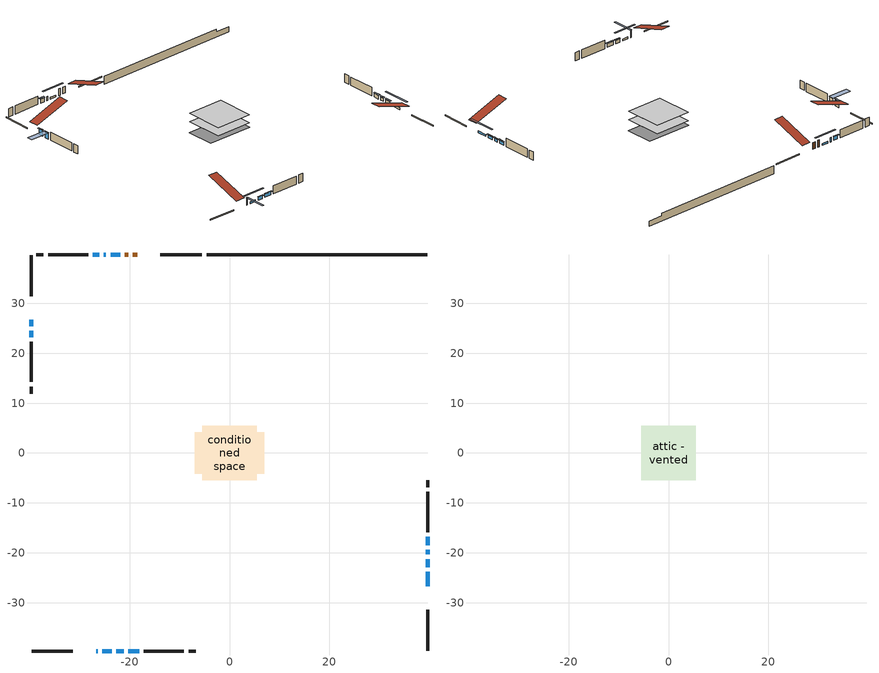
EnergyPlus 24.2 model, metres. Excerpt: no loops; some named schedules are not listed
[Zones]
conditioned space
 floor adiabatic (AdiabaticFloorConstruction): -5.49,-5.49 -5.49,5.49 5.49,5.49 5.49,-5.49 z0.55
 floor foundation (Slab1 construction): -6.94,-4.13 -6.94,4.13 6.94,4.13 6.94,-4.13 z-1.74
 wall outside (RimJoist1 construction): -5.54,39.69 -13.84,39.69 / -39.69,-39.69 -31.39,-39.69 / -39.69,39.69 -39.69,31.39 / 39.69,-39.69 39.69,-31.39 z0.55:0.85
 wall outside (AdiabaticWallConstruction 1): -18.52,39.69 -19.4,39.69 / -20.33,39.69 -20.97,39.69 z0.55:2.58
 wall outside (AdiabaticWallConstruction): -26.71,-39.69 -26.46,-39.69 z0.55:2.58; -39.69,26.71 -39.69,25.44 / -39.69,24.51 -39.69,23.24 z0.55:2.38; 39.69,-26.71 39.69,-23.81 / -21.9,39.69 -23.83,39.69 / -25.53,-39.69 -23.6,-39.69 z0.55:1.06; -24.76,39.69 -25.18,39.69 z0.55:1.77; 39.69,-22.89 39.69,-21.26 z0.55:1.41; 39.69,-20.33 39.69,-19.42 / -22.67,-39.69 -21.19,-39.69 z0.55:1.47; 39.69,-18.49 39.69,-16.81 / -20.27,-39.69 -18.13,-39.69 z0.55:1.57; -26.11,39.69 -27.38,39.69 z0.55:1.72
 wall outside (Wall1 construction): -28.31,39.69 -36.38,39.69 / -17.2,-39.69 -9.13,-39.69 / -39.69,22.31 -39.69,14.23 / 39.69,-15.88 39.69,-7.8 z0.55:2.99
 wall outside (Wall2 construction): -37.31,39.69 -38.76,39.69 / -8.2,-39.69 -6.75,-39.69 / -39.69,13.3 -39.69,11.85 / 39.69,-6.88 39.69,-5.43 z0.55:2.99
 wall foundation (FoundationWall1 construction): -4.61,39.69,-1.74 -4.61,39.69,0.55 35.26,39.69,0.55 35.26,39.69,-0.23 39.69,39.69,-0.23 39.69,39.69,-1.74
 window (WindowConstruction 8): -26.71,-39.69 -26.46,-39.69 z0.55:2.58
 window (WindowConstruction 7): -39.69,26.71 -39.69,25.44 z0.55:2.38
 window (WindowConstruction 10): 39.69,-26.71 39.69,-23.81 z0.55:1.06
 window (WindowConstruction 11): -21.9,39.69 -23.83,39.69 z0.55:1.06
 window (WindowConstruction 12): -25.53,-39.69 -23.6,-39.69 z0.55:1.06
 window (WindowConstruction 9): -24.76,39.69 -25.18,39.69 z0.55:1.77
 window (WindowConstruction): 39.69,-22.88 39.69,-21.26 z0.55:1.41
 window (WindowConstruction 1): 39.69,-20.33 39.69,-19.42 z0.55:1.46
 window (WindowConstruction 2): 39.69,-18.49 39.69,-16.81 z0.55:1.56
 window (WindowConstruction 3): -26.11,39.69 -27.38,39.69 z0.55:1.72
 window (WindowConstruction 4): -22.67,-39.69 -21.2,-39.69 z0.55:1.46
 window (WindowConstruction 5): -20.27,-39.69 -18.13,-39.69 z0.55:1.56
 window (WindowConstruction 6): -39.69,24.51 -39.69,23.24 z0.55:2.38
 door (Door): -18.52,39.69 -19.4,39.69 z0.55:2.58
 door (Door 1): -20.33,39.69 -20.97,39.69 z0.55:2.58
 ceiling adiabatic (AdiabaticFloorConstruction): 5.49,-5.49 5.49,5.49 -5.49,5.49 -5.49,-5.49 z0.55
attic - vented
 floor to conditioned space (Floor1 construction Reversed): -5.49,-5.49 -5.49,5.49 5.49,5.49 5.49,-5.49 z2.99
 roof outside (Roof1 construction): -17.59,39.69,2.99 -17.59,29,6.55 -14.77,29,6.55 -14.77,39.69,2.99; -27.64,-39.69,2.99 -27.64,-29,6.55 -30.46,-29,6.55 -30.46,-39.69,2.99; -39.69,27.64,2.99 -29,27.64,6.55 -29,30.46,6.55 -39.69,30.46,2.99; 39.69,-27.64,2.99 29,-27.64,6.55 29,-30.46,6.55 39.69,-30.46,2.99
shading: -26.31,-39.69 -26.86,-39.69 -26.86,-45.79 -26.31,-45.79 z2.73; -39.69,25.24 -39.69,26.91 -40.1,26.91 -40.1,25.24 z2.58; 39.69,-21.17 39.69,-29.35 40.1,-29.35 40.1,-21.17 z3.7; -26.47,39.69 -19.26,39.69 -19.26,40.1 -26.47,40.1 z3.7; -20.96,-39.69 -28.17,-39.69 -28.17,-40.1 -20.96,-40.1 z3.7; 39.69,-21.06 39.69,-23.09 40.1,-23.09 40.1,-21.06 z1.61; 39.69,-19.22 39.69,-20.53 40.1,-20.53 40.1,-19.22 z1.67; 39.69,-16.61 39.69,-18.69 40.1,-18.69 40.1,-16.61 z1.77; -27.58,39.69 -25.91,39.69 -25.91,40.1 -27.58,40.1 z1.92; -20.99,-39.69 -22.87,-39.69 -22.87,-40.1 -20.99,-40.1 z1.67; -17.93,-39.69 -20.47,-39.69 -20.47,-40.1 -17.93,-40.1 z1.77; -39.69,23.09 -39.69,24.66 -45.79,24.66 -45.79,23.09 z2.53
[Building]
Building 1: Terrain=Suburbs
[Site:Location]
Edmonton Intl AP_AB: Latitude {deg}=53.31; Longitude {deg}=-113.58; Time Zone {hr}=-7; Elevation {m}=723; Keep Site Location Information=Yes
[Site:GroundTemperature:Shallow]
-1.56185, -3.61833, -3.78302, -2.80711, 1.11059, 5.01004, 8.39065, 10.5322, 10.7141, 8.97234, 5.67794, 1.89811
[Site:WaterMainsTemperature]
Calculation Method=Schedule; Temperature Schedule=mains temperature schedule
[Material] Roughness=Rough; Thermal Absorptance=0.9
Name | Thickness {m} | Conductivity {W/m-K} | Density {kg/m3} | Specific Heat {J/kg-K} | Solar Absorptance | Visible Absorptance
asphalt or fiberglass shingles | 0.00635 | 0.162714 | 1121.4 | 1465.45 | 0.4 | 0.4
ceiling loosefill ins | 0.0846667 | 0.0480833 | 16.02 | 1046.75 | 0.7 | 0.7
ceiling stud and cavity | 0.1397 | 0.0957022 | 65.682 | 1177.47 | 0.7 | 0.7
concrete 4.0 in. | 0.1016 | 1.803125 | 2242.8 | 837.4 | 0.7 | 0.7
concrete 8.0 in. | 0.2032 | 1.803125 | 2242.8 | 837.4 | 0.7 | 0.7
door material | 0.04445 | 0.053851 | 512.64 | 1214.23 | 0.7 | 0.7
door material 1 | 0.04445 | 0.188738 | 512.64 | 1214.23 | 0.7 | 0.7
exterior vertical ins | 0.0283257 | 0.029427 | 32.04 | 1214.23 | 0.7 | 0.7
floor covering | 0.0127 | 0.0433444 | 54.468 | 1339.84 | 0.6 | 0.6
floor rigid ins; wall rigid ins | 0.512978 | 0.029427 | 32.04 | 1214.23 | 0.7 | 0.7
floor stud and cavity | 0.1397 | 1.75129 | 37.0049 | 1207.88 | 0.7 | 0.7
furniture material conditioned space 1 | 0.1524 | 0.115458 | 640.8 | 1214.23 | 0.6 | 0.6
gypsum board | 0.0127 | 0.160291 | 801 | 837.4 | 0.6 | 0.6
gypsum board 1 | 0.0127 | 0.160291 | 801 | 837.4 | 0.7 | 0.7
osb sheathing 0.5 in. | 0.0127 | 0.115458 | 512.64 | 1214.23 | 0.7 | 0.7
osb sheathing 0.75 in. | 0.01905 | 0.115458 | 512.64 | 1214.23 | 0.7 | 0.7
osb sheathing 2.0 in. | 0.0508 | 0.115458 | 512.64 | 1214.23 | 0.7 | 0.7
rim joist stud and cavity | 0.0508 | 0.0296634 | 125.044 | 1163.47 | 0.6 | 0.6
wall stud and cavity | 0.1397 | 0.09367 | 139.0536 | 1170.24 | 0.7 | 0.7
wall stud and cavity 1 | 0.1397 | 0.114651 | 139.0536 | 1170.24 | 0.7 | 0.7
wall stud and cavity 2 | 0.0889 | 0.380278 | 52.3479 | 1209.89 | 0.7 | 0.7
wall stud and cavity 3 | 0.0889 | 0.391764 | 83.0341 | 1211.67 | 0.7 | 0.7
wood siding | 0.0254 | 0.102417 | 544.68 | 1172.36 | 0.4 | 0.4
wood siding 1; wood siding 2; wood siding 3 | 0.0254 | 0.102417 | 544.68 | 1172.36 | 0.7 | 0.7
[WindowMaterial:SimpleGlazingSystem]
Name | U-Factor {W/m2-K} | Solar Heat Gain Coefficient
WindowMaterial | 1.85898 | 0.5
WindowMaterial 1 | 1.95266 | 0.47
WindowMaterial 2 | 1.80731 | 0.51
WindowMaterial 3 | 1.82093 | 0.51
WindowMaterial 4 | 1.856706 | 0.5
WindowMaterial 5 | 1.67444 | 0.57
WindowMaterial 6 | 1.64776 | 0.58
WindowMaterial 7 | 2.54715 | 0.34
WindowMaterial 8 | 3.30687 | 0.6
WindowMaterial 9 | 2.26155 | 0.38
[Construction]
AdiabaticFloorConstruction: floor stud and cavity, floor rigid ins, osb sheathing 0.75 in., floor covering
AdiabaticWallConstruction: wood siding 2, wall rigid ins, wall stud and cavity 2, gypsum board
AdiabaticWallConstruction 1: wood siding 3, wall rigid ins, wall stud and cavity 2, gypsum board
Door: door material
Door 1: door material 1
Floor1 construction Reversed: gypsum board, ceiling stud and cavity, ceiling loosefill ins
FoundationWall1 construction: concrete 8.0 in., gypsum board 1
furniture construction conditioned space 1: furniture material conditioned space 1
PartitionWallConstruction: gypsum board, wall stud and cavity 3, gypsum board
RimJoist1 construction: wood siding 1, osb sheathing 2.0 in., rim joist stud and cavity
Roof1 construction: asphalt or fiberglass shingles
Slab1 construction: concrete 4.0 in.
Wall1 construction: wood siding, osb sheathing 0.5 in., wall stud and cavity, gypsum board
Wall2 construction: wood siding, osb sheathing 0.5 in., wall stud and cavity 1, gypsum board
WindowConstruction: WindowMaterial
WindowConstruction 1: WindowMaterial 1
WindowConstruction 10; WindowConstruction 11; WindowConstruction 12: WindowMaterial 9
WindowConstruction 2: WindowMaterial 2
WindowConstruction 3: WindowMaterial 3
WindowConstruction 4: WindowMaterial 4
WindowConstruction 5: WindowMaterial 5
WindowConstruction 6; WindowConstruction 7: WindowMaterial 6
WindowConstruction 8: WindowMaterial 7
WindowConstruction 9: WindowMaterial 8
[Zone] Multiplier=1; Part of Total Floor Area=Yes
Name | Volume {m3}
attic - vented | 69.6895
conditioned space | 582.5
[Space]
Name | Zone | Volume {m3}
attic - vented 1 | attic - vented | 69.6895
conditioned space 1 | conditioned space | 582.5
[ZoneInfiltration:EffectiveLeakageArea]
infil attic - vented 1: Zone or Space=attic - vented 1; Schedule=Always On Discrete; Effective Air Leakage Area {cm2}=4190.26; Stack Coefficient=0.000247801; Wind Coefficient=1.06358e-05
[ZoneMixing]
whole house fan mix: Zone or Space=attic - vented; Schedule=Always On Continuous; Design Flow Rate Calculation Method=Flow/Zone; Design Flow Rate {m3/s}=0; Source Zone or Space=conditioned space
[SurfaceProperty:ExposedFoundationPerimeter]
Slab1: Exposed Perimeter Calculation Method=TotalExposedPerimeter; Total Exposed Perimeter {m}=44.299
[InternalMass] Zone or ZoneList=conditioned space; Space or SpaceList=conditioned space 1
Name | Construction | Surface Area {m2}
furniture mass conditioned space 1 | furniture construction conditioned space 1 | 94.1201
partition wall mass | PartitionWallConstruction | 235.3
[Lights]
interior lighting: Zone or ZoneList or Space or SpaceList=conditioned space 1; Schedule=interior lighting schedule; Design Level Calculation Method=LightingLevel; Lighting Level {W}=343.2; Return Air Fraction=0; Fraction Radiant=0.6; Fraction Visible=0.2; Fraction Replaceable=1
[People]
occupants: Zone or ZoneList or Space or SpaceList=conditioned space 1; Number of People Schedule=occupants schedule; Number of People Calculation Method=People; Number of People=3; Fraction Radiant=0.314171; Sensible Heat Fraction=0.56303; Activity Level Schedule=occupants activity schedule; Carbon Dioxide Generation Rate {m3/s-W}=0; Enable ASHRAE 55 Comfort Warnings=No; Mean Radiant Temperature Calculation Type=EnclosureAveraged
[ElectricEquipment] Zone or ZoneList or Space or SpaceList=conditioned space 1; Design Level Calculation Method=EquipmentLevel
Name | Schedule | Design Level {W} | Fraction Latent | Fraction Radiant | Fraction Lost
clothes dryer | clothes dryer schedule | 140.772 | 0.015 | 0.081 | 0.85
clothes washer | clothes washer schedule | 32.1985 | 0.03 | 0.162 | 0.7
cooking range | cooking range schedule | 215.147 | 0.08 | 0.432 | 0.2
dishwasher | dishwasher schedule | 66.8632 | 0.3 | 0.18 | 0.4
fridge | fridge schedule | 72.9452 | 0 | 0.6 | 0
mech vent bath fan 0 | mech vent bath fan 0 schedule | 50.2 | 0 | 0 | 1
mech vent house fan | mech vent house fan schedule | 0 | 0 | 0 | 1
mech vent house fan cfis | mech vent house fan cfis schedule | 0 | 0 | 0 | 0
mech vent range fan 0 | mech vent range fan 0 schedule | 57 | 0 | 0 | 1
mech vent range fan 1 | mech vent range fan 1 schedule | 57 | 0 | 0 | 1
misc plug loads | misc plug loads schedule | 494.7 | 0.045 | 0.513 | 0.1
whole house fan | Always On Discrete | 0 | 0 | 0 | 1
[OtherEquipment] Zone or ZoneList or Space or SpaceList=conditioned space 1; Design Level Calculation Method=EquipmentLevel
Name | Fuel Type | Schedule | Design Level {W} | Fraction Latent | Fraction Radiant | Fraction Lost
clothes dryer 1 | Electricity | clothes dryer schedule | 0 | 0.015 | 0.081 | 0.85
cooking range 1 | Electricity | cooking range schedule | 0 | 0.08 | 0.432 | 0.2
general water use latent | None | general water use schedule | 62.594 | 1 | 0 | 0
general water use sensible | None | general water use schedule | -61.6891 | 0 | 0.6 | 0
mech vent house fan latent load | None | Always On Discrete | 0 | 1 | 0 | 0
mech vent house fan sensible load | None | Always On Discrete | 0 | 0 | 0 | 0
water heater energy adjustment1 | NaturalGas | Always On Discrete | 0.01 | 0 | 0 | 1
[ZoneInfiltration:DesignFlowRate] Zone or ZoneList or Space or SpaceList=conditioned space 1; Schedule=Always On Discrete; Design Flow Rate Calculation Method=Flow/Zone; Design Flow Rate {m3/s}=0
infil flow; natural vent flow; whole house fan flow
[AvailabilityManager:Scheduled]
furnace airloop Availability Manager: Schedule=Always On Discrete
[Foundation:Kiva]
Foundation Kiva 1: Initial Indoor Air Temperature {C}=18; Wall Height Above Grade {m}=0.549981; Wall Depth Below Slab {m}=0.2032; Custom Block Material Name 1=exterior vertical ins; Custom Block Depth 1 {m}=2.28999; Custom Block X Position 1 {m}=0.2159; Custom Block Z Position 1 {m}=0
[Foundation:Kiva:Settings]
Soil Conductivity {W/m-K}=0.849921; Soil Density {kg/m3}=1842.3; Soil Specific Heat {J/kg-K}=418.7; Ground Solar Absorptivity=0.9; Ground Thermal Absorptivity=0.9; Ground Surface Roughness {m}=0.03; Far-Field Width {m}=40; Deep-Ground Boundary Condition=ZeroFlux; Deep-Ground Depth {m}=40; Minimum Cell Dimension {m}=0.2; Maximum Cell Growth Coefficient=3; Simulation Timestep=Timestep
[Exterior:Lights]
exterior lighting: Schedule=exterior lighting schedule; Design Level {W}=75.6
[EnergyManagementSystem:GlobalVariable]
furnace_airloop_Fan_RTF
infil_program_Qfan
infil_program_Qinf
natural_vent_program_Qnv
natural_vent_program_Qwhf
[EnergyManagementSystem:Sensor]
Name | Output:Variable or Output:Meter Index Key | Output:Variable or Output:Meter
airflow_gain | infil flow | Infiltration Sensible Heat Gain Energy
airflow_gain_1 | natural vent flow | Infiltration Sensible Heat Gain Energy
airflow_gain_2 | whole house fan flow | Infiltration Sensible Heat Gain Energy
airflow_loss | infil flow | Infiltration Sensible Heat Loss Energy
airflow_loss_1 | natural vent flow | Infiltration Sensible Heat Loss Energy
airflow_loss_2 | whole house fan flow | Infiltration Sensible Heat Loss Energy
clg_load_cond |  | Cooling:EnergyTransfer:Zone:CONDITIONED SPACE
clg_sp_s; clg_sp_s_1 | cooling setpoint | Schedule Value
clothes_dryer_exhaust_0_sch_s | clothes dryer exhaust 0 schedule | Schedule Value
cool_season | cooling season schedule | Schedule Value
htg_load_cond |  | Heating:EnergyTransfer:Zone:CONDITIONED SPACE
htg_sp_s; htg_sp_s_1 | heating setpoint | Schedule Value
ig_ee_conv | clothes dryer | Electric Equipment Convective Heating Energy
ig_ee_conv_2 | cooking range | Electric Equipment Convective Heating Energy
ig_ee_conv_4 | fridge | Electric Equipment Convective Heating Energy
ig_ee_conv_5 | misc plug loads | Electric Equipment Convective Heating Energy
ig_ee_conv_6 | whole house fan | Electric Equipment Convective Heating Energy
ig_ee_rad | clothes dryer | Electric Equipment Radiant Heating Energy
ig_ee_rad_2 | cooking range | Electric Equipment Radiant Heating Energy
ig_ee_rad_4 | fridge | Electric Equipment Radiant Heating Energy
ig_ee_rad_5 | misc plug loads | Electric Equipment Radiant Heating Energy
ig_ee_rad_6 | whole house fan | Electric Equipment Radiant Heating Energy
ig_lgt_conv | interior lighting | Lights Convective Heating Energy
ig_lgt_rad | interior lighting | Lights Radiant Heating Energy
ig_lgt_vis | interior lighting | Lights Visible Radiation Heating Energy
ig_oe_conv | clothes dryer 1 | Other Equipment Convective Heating Energy
ig_oe_conv_1 | cooking range 1 | Other Equipment Convective Heating Energy
ig_oe_conv_2 | general water use latent | Other Equipment Convective Heating Energy
ig_oe_conv_3 | general water use sensible | Other Equipment Convective Heating Energy
ig_oe_conv_4 | water heater energy adjustment1 | Other Equipment Convective Heating Energy
ig_oe_rad | clothes dryer 1 | Other Equipment Radiant Heating Energy
ig_oe_rad_1 | cooking range 1 | Other Equipment Radiant Heating Energy
ig_oe_rad_2 | general water use latent | Other Equipment Radiant Heating Energy
ig_oe_rad_3 | general water use sensible | Other Equipment Radiant Heating Energy
ig_oe_rad_4 | water heater energy adjustment1 | Other Equipment Radiant Heating Energy
ig_ppl_conv | occupants | People Convective Heating Energy
ig_ppl_rad | occupants | People Radiant Heating Energy
im_conv | furniture mass conditioned space 1 | Surface Inside Face Convection Heat Gain Energy
im_conv_1 | partition wall mass | Surface Inside Face Convection Heat Gain Energy
im_ig | furniture mass conditioned space 1 | Surface Inside Face Internal Gains Radiation Heat Gain Energy
im_ig_1 | partition wall mass | Surface Inside Face Internal Gains Radiation Heat Gain Energy
im_lgt | furniture mass conditioned space 1 | Surface Inside Face Lights Radiation Heat Gain Energy
im_lgt_1 | partition wall mass | Surface Inside Face Lights Radiation Heat Gain Energy
im_sol | furniture mass conditioned space 1 | Surface Inside Face Solar Radiation Heat Gain Energy
im_sol_1 | partition wall mass | Surface Inside Face Solar Radiation Heat Gain Energy
im_surf | furniture mass conditioned space 1 | Surface Inside Face Net Surface Thermal Radiation Heat Gain Energy
im_surf_1 | partition wall mass | Surface Inside Face Net Surface Thermal Radiation Heat Gain Energy
mech_vent_bath_fan_0_sch_s | mech vent bath fan 0 schedule | Schedule Value
mech_vent_range_fan_0_sch_s | mech vent range fan 0 schedule | Schedule Value
mech_vent_range_fan_1_sch_s | mech vent range fan 1 schedule | Schedule Value
mv_conv | mech vent bath fan 0 | Electric Equipment Convective Heating Energy
mv_conv_1 | mech vent house fan | Electric Equipment Convective Heating Energy
mv_conv_2 | mech vent house fan cfis | Electric Equipment Convective Heating Energy
mv_conv_3 | mech vent range fan 0 | Electric Equipment Convective Heating Energy
mv_conv_4 | mech vent range fan 1 | Electric Equipment Convective Heating Energy
mv_conv_5 | mech vent house fan latent load | Other Equipment Convective Heating Energy
mv_conv_6 | mech vent house fan sensible load | Other Equipment Convective Heating Energy
mv_rad | mech vent bath fan 0 | Electric Equipment Radiant Heating Energy
mv_rad_1 | mech vent house fan | Electric Equipment Radiant Heating Energy
mv_rad_2 | mech vent house fan cfis | Electric Equipment Radiant Heating Energy
mv_rad_3 | mech vent range fan 0 | Electric Equipment Radiant Heating Energy
mv_rad_4 | mech vent range fan 1 | Electric Equipment Radiant Heating Energy
mv_rad_5 | mech vent house fan latent load | Other Equipment Radiant Heating Energy
mv_rad_6 | mech vent house fan sensible load | Other Equipment Radiant Heating Energy
natural_vent_s | natural vent schedule | Schedule Value
out_pb_s |  | Site Outdoor Air Barometric Pressure
out_wt_s |  | Site Outdoor Air Humidity Ratio
site_vw_s |  | Site Wind Speed
ss_back_out | Window1 | Surface Window Shortwave from Zone Back Out Window Heat Transfer Rate
ss_back_out_1 | Window10 | Surface Window Shortwave from Zone Back Out Window Heat Transfer Rate
ss_back_out_10 | Window7 | Surface Window Shortwave from Zone Back Out Window Heat Transfer Rate
ss_back_out_11 | Window8 | Surface Window Shortwave from Zone Back Out Window Heat Transfer Rate
ss_back_out_12 | Window9 | Surface Window Shortwave from Zone Back Out Window Heat Transfer Rate
ss_back_out_2 | Window11 | Surface Window Shortwave from Zone Back Out Window Heat Transfer Rate
ss_back_out_3 | Window14 | Surface Window Shortwave from Zone Back Out Window Heat Transfer Rate
ss_back_out_4 | Window16 | Surface Window Shortwave from Zone Back Out Window Heat Transfer Rate
ss_back_out_5 | Window2 | Surface Window Shortwave from Zone Back Out Window Heat Transfer Rate
ss_back_out_6 | Window3 | Surface Window Shortwave from Zone Back Out Window Heat Transfer Rate
ss_back_out_7 | Window4 | Surface Window Shortwave from Zone Back Out Window Heat Transfer Rate
ss_back_out_8 | Window5 | Surface Window Shortwave from Zone Back Out Window Heat Transfer Rate
ss_back_out_9 | Window6 | Surface Window Shortwave from Zone Back Out Window Heat Transfer Rate
ss_conv | Door1 | Surface Inside Face Convection Heat Gain Energy
ss_conv_1 | Door2 | Surface Inside Face Convection Heat Gain Energy
ss_conv_10 | Window5 | Surface Inside Face Convection Heat Gain Energy
ss_conv_11 | Window6 | Surface Inside Face Convection Heat Gain Energy
ss_conv_12 | Window7 | Surface Inside Face Convection Heat Gain Energy
ss_conv_13 | Window8 | Surface Inside Face Convection Heat Gain Energy
ss_conv_14 | Window9 | Surface Inside Face Convection Heat Gain Energy
ss_conv_2 | Window1 | Surface Inside Face Convection Heat Gain Energy
ss_conv_3 | Window10 | Surface Inside Face Convection Heat Gain Energy
ss_conv_4 | Window11 | Surface Inside Face Convection Heat Gain Energy
ss_conv_5 | Window14 | Surface Inside Face Convection Heat Gain Energy
ss_conv_6 | Window16 | Surface Inside Face Convection Heat Gain Energy
ss_conv_7 | Window2 | Surface Inside Face Convection Heat Gain Energy
ss_conv_8 | Window3 | Surface Inside Face Convection Heat Gain Energy
ss_conv_9 | Window4 | Surface Inside Face Convection Heat Gain Energy
ss_ig | Door1 | Surface Inside Face Internal Gains Radiation Heat Gain Energy
ss_ig_1 | Door2 | Surface Inside Face Internal Gains Radiation Heat Gain Energy
ss_ig_10 | Window5 | Surface Inside Face Internal Gains Radiation Heat Gain Energy
ss_ig_11 | Window6 | Surface Inside Face Internal Gains Radiation Heat Gain Energy
ss_ig_12 | Window7 | Surface Inside Face Internal Gains Radiation Heat Gain Energy
ss_ig_13 | Window8 | Surface Inside Face Internal Gains Radiation Heat Gain Energy
ss_ig_14 | Window9 | Surface Inside Face Internal Gains Radiation Heat Gain Energy
ss_ig_2 | Window1 | Surface Inside Face Internal Gains Radiation Heat Gain Energy
ss_ig_3 | Window10 | Surface Inside Face Internal Gains Radiation Heat Gain Energy
ss_ig_4 | Window11 | Surface Inside Face Internal Gains Radiation Heat Gain Energy
ss_ig_5 | Window14 | Surface Inside Face Internal Gains Radiation Heat Gain Energy
ss_ig_6 | Window16 | Surface Inside Face Internal Gains Radiation Heat Gain Energy
ss_ig_7 | Window2 | Surface Inside Face Internal Gains Radiation Heat Gain Energy
ss_ig_8 | Window3 | Surface Inside Face Internal Gains Radiation Heat Gain Energy
ss_ig_9 | Window4 | Surface Inside Face Internal Gains Radiation Heat Gain Energy
ss_lgt | Door1 | Surface Inside Face Lights Radiation Heat Gain Energy
ss_lgt_1 | Door2 | Surface Inside Face Lights Radiation Heat Gain Energy
ss_sol | Door1 | Surface Inside Face Solar Radiation Heat Gain Energy
ss_sol_1 | Door2 | Surface Inside Face Solar Radiation Heat Gain Energy
ss_surf | Door1 | Surface Inside Face Net Surface Thermal Radiation Heat Gain Energy
ss_surf_1 | Door2 | Surface Inside Face Net Surface Thermal Radiation Heat Gain Energy
ss_surf_10 | Window5 | Surface Inside Face Net Surface Thermal Radiation Heat Gain Energy
ss_surf_11 | Window6 | Surface Inside Face Net Surface Thermal Radiation Heat Gain Energy
ss_surf_12 | Window7 | Surface Inside Face Net Surface Thermal Radiation Heat Gain Energy
ss_surf_13 | Window8 | Surface Inside Face Net Surface Thermal Radiation Heat Gain Energy
ss_surf_14 | Window9 | Surface Inside Face Net Surface Thermal Radiation Heat Gain Energy
ss_surf_2 | Window1 | Surface Inside Face Net Surface Thermal Radiation Heat Gain Energy
ss_surf_3 | Window10 | Surface Inside Face Net Surface Thermal Radiation Heat Gain Energy
ss_surf_4 | Window11 | Surface Inside Face Net Surface Thermal Radiation Heat Gain Energy
ss_surf_5 | Window14 | Surface Inside Face Net Surface Thermal Radiation Heat Gain Energy
ss_surf_6 | Window16 | Surface Inside Face Net Surface Thermal Radiation Heat Gain Energy
ss_surf_7 | Window2 | Surface Inside Face Net Surface Thermal Radiation Heat Gain Energy
ss_surf_8 | Window3 | Surface Inside Face Net Surface Thermal Radiation Heat Gain Energy
ss_surf_9 | Window4 | Surface Inside Face Net Surface Thermal Radiation Heat Gain Energy
ss_trans_in | Window1 | Surface Window Transmitted Solar Radiation Rate
ss_trans_in_1 | Window10 | Surface Window Transmitted Solar Radiation Rate
ss_trans_in_10 | Window7 | Surface Window Transmitted Solar Radiation Rate
ss_trans_in_11 | Window8 | Surface Window Transmitted Solar Radiation Rate
ss_trans_in_12 | Window9 | Surface Window Transmitted Solar Radiation Rate
ss_trans_in_2 | Window11 | Surface Window Transmitted Solar Radiation Rate
ss_trans_in_3 | Window14 | Surface Window Transmitted Solar Radiation Rate
ss_trans_in_4 | Window16 | Surface Window Transmitted Solar Radiation Rate
ss_trans_in_5 | Window2 | Surface Window Transmitted Solar Radiation Rate
ss_trans_in_6 | Window3 | Surface Window Transmitted Solar Radiation Rate
ss_trans_in_7 | Window4 | Surface Window Transmitted Solar Radiation Rate
ss_trans_in_8 | Window5 | Surface Window Transmitted Solar Radiation Rate
ss_trans_in_9 | Window6 | Surface Window Transmitted Solar Radiation Rate
ss_trans_out | Window1 | Surface Inside Face Initial Transmitted Diffuse Transmitted Out Window Solar Radiation Rate
ss_trans_out_1 | Window10 | Surface Inside Face Initial Transmitted Diffuse Transmitted Out Window Solar Radiation Rate
ss_trans_out_10 | Window7 | Surface Inside Face Initial Transmitted Diffuse Transmitted Out Window Solar Radiation Rate
ss_trans_out_11 | Window8 | Surface Inside Face Initial Transmitted Diffuse Transmitted Out Window Solar Radiation Rate
